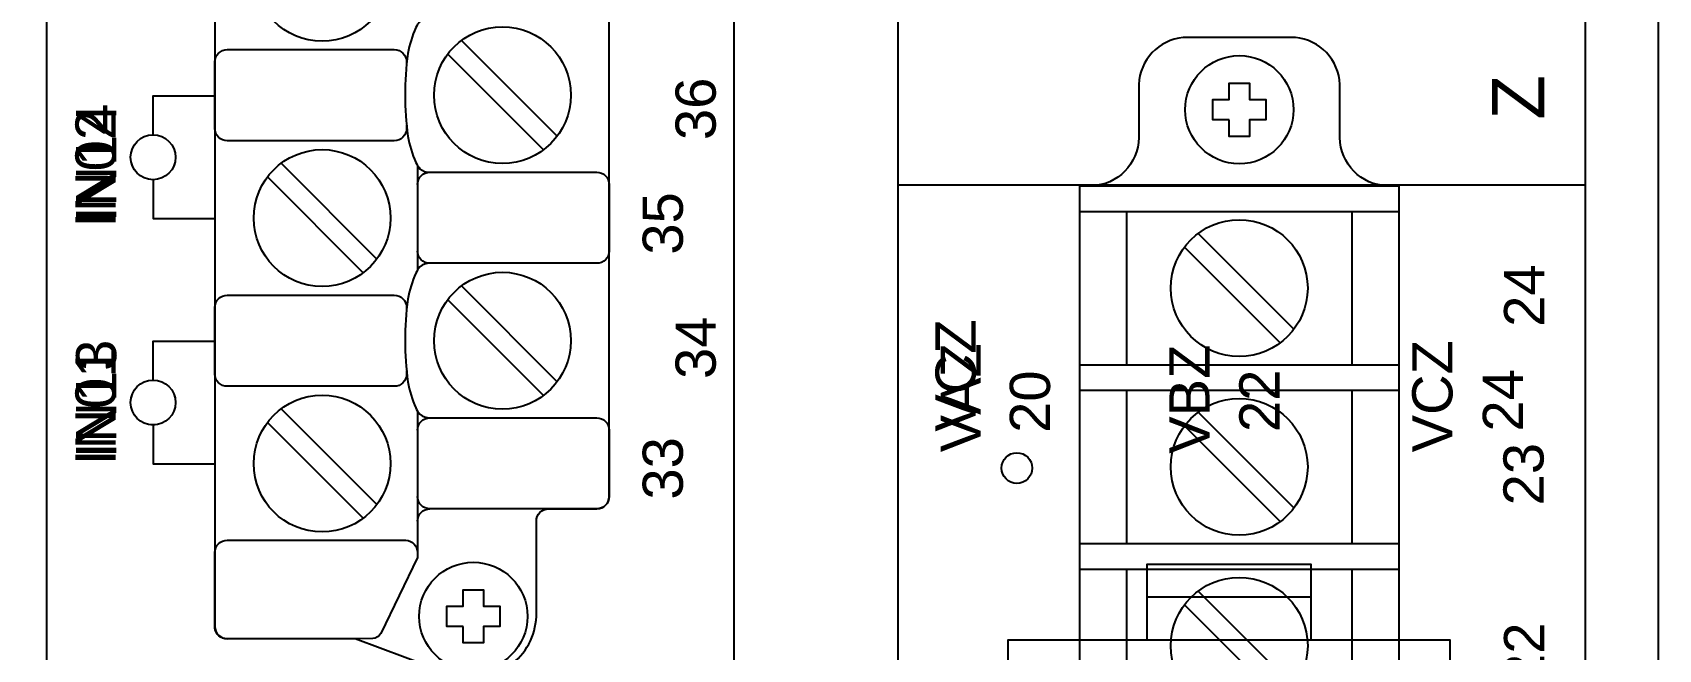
# Model space of a CAD drawing. Extents: x 1 to 47.7, y 0.3 to 34.2.
# Drawn here: x 35.879 to 39.855, y 14.744 to 16.253 of the extents above; entities that cross this region are included whole.
import ezdxf

# ---------------------------------------------------------------- set-up
doc = ezdxf.new("R2010")
doc.units = 0
doc.header["$MEASUREMENT"] = 0
for name, color, linetype in [('1_1__1__SCREW_TERMINAL', 7, 'CONTINUOUS'), ('1_2__2__CONNECTORIZED', 7, 'CONTINUOUS'), ('5_1__0__EMPTY', 7, 'CONTINUOUS'), ('5_2__2___8__OPTOISO_IND_LS', 7, 'CONTINUOUS'), ('5_3__7___8__OPTOISO_IND_LS', 7, 'CONTINUOUS'), ('5_4__4___24__OPTOISO_LS_IN', 7, 'CONTINUOUS'), ('5_5__D___24__OPTOISO_LS_IN', 7, 'CONTINUOUS'), ('5_6__8___8__OPTOISO_IND_LS', 7, 'CONTINUOUS'), ('6_0______DWG_', 7, 'CONTINUOUS')]:
    doc.layers.add(name, color=color, linetype=linetype)
doc.styles.add('ARIAL', font='arial.ttf')

msp = doc.modelspace()

# ---------------------------------------------------------------- linework, layer by layer
at = {"layer": '1_1__1__SCREW_TERMINAL'}
msp.add_lwpolyline([(39.1916, 15.8783, -0.403969), (39.0757, 15.9963), (39.0757, 16.1264, 0.374201), (38.9669, 16.241), (38.6925, 16.241, 0.374201), (38.5838, 16.1264), (38.5837, 15.9963, -0.403969), (38.4678, 15.8783)], format="xyb", dxfattribs=at)
for points in [[(38.8049, 16.0395), (38.7646, 16.0395), (38.7646, 16.0894), (38.8049, 16.0894), (38.8049, 16.1296), (38.8549, 16.1296), (38.8549, 16.0894), (38.8948, 16.0894), (38.8948, 16.0395), (38.8549, 16.0395), (38.8549, 15.9993), (38.8049, 15.9993)], [(38.4397, 13.1906), (38.4397, 15.8781), (39.2197, 15.8781), (39.2197, 13.1906)]]:
    msp.add_lwpolyline(points, close=True, dxfattribs=at)
for points in [[(37.9956, 15.8804), (38.4874, 15.8804)], [(39.172, 15.8804), (39.6755, 15.8804)], [(38.4397, 15.8156), (39.2197, 15.8156)], [(38.5548, 15.4406), (38.5548, 15.8156)], [(39.1047, 15.8156), (39.1047, 15.4406)], [(38.7292, 15.7619), (38.9634, 15.5278)], [(38.6958, 15.7285), (38.9299, 15.4943)], [(38.4397, 15.4406), (39.2197, 15.4406)], [(38.4397, 15.3782), (39.2197, 15.3782)], [(38.5548, 15.0032), (38.5548, 15.3782)], [(39.1047, 15.3782), (39.1047, 15.0032)], [(38.7292, 15.3244), (38.9634, 15.0902)], [(38.6958, 15.291), (38.9299, 15.0568)], [(38.4397, 15.0032), (39.2197, 15.0032)], [(38.4397, 14.9407), (39.2197, 14.9407)], [(38.5548, 14.5657), (38.5548, 14.9407)], [(39.1047, 14.9407), (39.1047, 14.5657)], [(38.7292, 14.8869), (38.9634, 14.6527)], [(38.6958, 14.8535), (38.9299, 14.6193)]]:
    msp.add_lwpolyline(points, dxfattribs=at)
for centre, radius in [((38.8297, 16.0645), 0.1324), ((38.8296, 15.6281), 0.1673), ((38.8296, 15.1906), 0.1673), ((38.2858, 15.1878), 0.0375), ((38.8296, 14.7531), 0.1673)]:
    msp.add_circle(centre, radius, dxfattribs=at)
at = {"layer": '1_2__2__CONNECTORIZED'}
for points in [[(37.9956, 15.8804), (39.6755, 15.8804)], [(38.6047, 14.7679), (38.6047, 14.9529), (39.0047, 14.9529), (39.0047, 14.7679)], [(38.6047, 14.873), (39.0047, 14.873)]]:
    msp.add_lwpolyline(points, dxfattribs=at)
msp.add_lwpolyline([(38.2647, 14.2181), (38.2647, 14.7679), (39.3447, 14.7679), (39.3447, 14.2181)], close=True, dxfattribs=at)
at = {"layer": '5_1__0__EMPTY'}
msp.add_lwpolyline([(36.3247, 19.7815), (36.3247, 14.8004, 0.414215), (36.3547, 14.7704), (36.6675, 14.7705), (36.9123, 14.6796, 0.47859), (37.1108, 14.8246), (37.1108, 15.058, -0.414214), (37.1408, 15.088), (37.2588, 15.088, 0.414213), (37.2888, 15.118), (37.2889, 20.0998, 0.414214), (37.2589, 20.1298), (36.9459, 20.1298), (36.7011, 20.2207, 0.480048), (36.5029, 20.0757), (36.5029, 19.8415, -0.414214), (36.4729, 19.8115), (36.3547, 19.8115, 0.414212), (36.3247, 19.7815), (36.3247, 19.7815)], format="xyb", dxfattribs=at)
msp.add_lwpolyline([(36.9319, 14.8), (36.8916, 14.8), (36.8916, 14.85), (36.9319, 14.85), (36.9319, 14.8901), (36.9819, 14.8901), (36.9819, 14.85), (37.0218, 14.85), (37.0218, 14.8), (36.9819, 14.8), (36.9819, 14.7599), (36.9319, 14.7599)], close=True, dxfattribs=at)
msp.add_circle((36.9567, 14.825), 0.1324, dxfattribs=at)
at = {"layer": '5_2__2___8__OPTOISO_IND_LS'}
for points in [[(37.2588, 15.088, 0.414213), (37.2888, 15.118), (37.2889, 20.0998, 0.414214), (37.2589, 20.1298), (36.9459, 20.1298), (36.7011, 20.2207, 0.480048), (36.5029, 20.0757), (36.5029, 19.8415, -0.414214), (36.4729, 19.8115), (36.3547, 19.8115, 0.414212), (36.3247, 19.7815), (36.3247, 19.7815), (36.3247, 14.8004, 0.414215), (36.3547, 14.7704), (36.6675, 14.7705), (36.9123, 14.6796, 0.47859), (37.1108, 14.8246), (37.1108, 15.058, -0.414214), (37.1408, 15.088)], [(36.8501, 16.2895, 0.191033), (36.8262, 16.281, 0.081668), (36.816, 16.2654, 0.0591), (36.7967, 16.2017, 0.034646), (36.7896, 16.1001, 0.03436), (36.7967, 15.9994, 0.0591), (36.816, 15.9357, 0.081668), (36.8262, 15.9201, 0.191033), (36.8501, 15.9116)], [(36.7934, 16.0265), (36.7934, 16.0186, -0.414214), (36.7634, 15.9886), (36.3547, 15.9886, -0.414214), (36.3247, 16.0186), (36.3247, 16.1814, -0.414214), (36.3547, 16.2114), (36.7634, 16.2114, -0.414214), (36.7934, 16.1814), (36.7934, 16.1746)], [(36.8201, 15.8816, -0.414214), (36.8501, 15.9116), (37.2588, 15.9116, -0.414214), (37.2888, 15.8816), (37.2888, 15.7187, -0.414214), (37.2588, 15.6887), (36.8501, 15.6887, -0.414214), (36.8201, 15.7187)], [(36.8501, 15.6887, 0.191033), (36.8262, 15.6802, 0.081668), (36.816, 15.6646, 0.0591), (36.7967, 15.6009, 0.034646), (36.7896, 15.4994, 0.03436), (36.7967, 15.3987, 0.0591), (36.816, 15.335, 0.081668), (36.8262, 15.3193, 0.191033), (36.8501, 15.3108)], [(36.7934, 15.4257), (36.7934, 15.4178, -0.414214), (36.7634, 15.3878), (36.3547, 15.3878, -0.414214), (36.3247, 15.4178), (36.3247, 15.5807, -0.414214), (36.3547, 15.6107), (36.7634, 15.6107, -0.414214), (36.7934, 15.5807), (36.7934, 15.5739)], [(36.8201, 15.3273), (36.8201, 14.9692), (36.7303, 14.7833, -0.241986), (36.7105, 14.7705), (36.3547, 14.7704, -0.422157), (36.3248, 14.7971), (36.3247, 14.9814, -0.414214), (36.3547, 15.0114), (36.7918, 15.0114, -0.390527), (36.8201, 14.9814)], [(36.8201, 15.2808, -0.414214), (36.8501, 15.3108), (37.2588, 15.3108, -0.414214), (37.2888, 15.2808), (37.2888, 15.118, -0.414214), (37.2588, 15.088), (36.8501, 15.088, -0.414214), (36.8201, 15.118)], [(36.8201, 15.058, -0.414214), (36.8501, 15.088)]]:
    msp.add_lwpolyline(points, format="xyb", dxfattribs=at)
for points in [[(36.9275, 16.2339), (37.1616, 15.9998)], [(36.894, 16.2005), (37.1282, 15.9663)], [(36.1735, 16.0032), (36.1735, 16.0982), (36.3247, 16.0982)], [(36.4865, 15.9333), (36.7206, 15.6991)], [(36.8201, 15.9281), (36.8201, 15.6722)], [(36.1735, 15.8932), (36.1735, 15.7982), (36.3247, 15.7982)], [(36.4531, 15.8999), (36.6872, 15.6657)], [(36.9275, 15.6332), (37.1616, 15.399)], [(36.894, 15.5997), (37.1282, 15.3656)], [(36.1735, 15.4032), (36.1735, 15.4982), (36.3247, 15.4982)], [(36.4865, 15.3325), (36.7206, 15.0984)], [(36.1735, 15.2932), (36.1735, 15.1982), (36.3247, 15.1982)], [(36.4531, 15.2991), (36.6872, 15.0649)]]:
    msp.add_lwpolyline(points, dxfattribs=at)
msp.add_lwpolyline([(36.9319, 14.8), (36.8916, 14.8), (36.8916, 14.85), (36.9319, 14.85), (36.9319, 14.8901), (36.9819, 14.8901), (36.9819, 14.85), (37.0218, 14.85), (37.0218, 14.8), (36.9819, 14.8), (36.9819, 14.7599), (36.9319, 14.7599)], close=True, dxfattribs=at)
for centre, radius in [((36.5868, 16.3995), 0.1673), ((37.0278, 16.1001), 0.1673), ((36.1735, 15.9482), 0.055), ((36.5868, 15.7995), 0.1673), ((37.0278, 15.4994), 0.1673), ((36.1735, 15.3482), 0.055), ((36.5868, 15.1987), 0.1673), ((36.9567, 14.825), 0.1324)]:
    msp.add_circle(centre, radius, dxfattribs=at)
at = {"layer": '5_3__7___8__OPTOISO_IND_LS'}
for points in [[(37.2588, 15.088, 0.414213), (37.2888, 15.118), (37.2889, 20.0998, 0.414214), (37.2589, 20.1298), (36.9459, 20.1298), (36.7011, 20.2207, 0.480048), (36.5029, 20.0757), (36.5029, 19.8415, -0.414214), (36.4729, 19.8115), (36.3547, 19.8115, 0.414212), (36.3247, 19.7815), (36.3247, 19.7815), (36.3247, 14.8004, 0.414215), (36.3547, 14.7704), (36.6675, 14.7705), (36.9123, 14.6796, 0.47859), (37.1108, 14.8246), (37.1108, 15.058, -0.414214), (37.1408, 15.088)], [(36.8501, 16.2895, 0.191033), (36.8262, 16.281, 0.081668), (36.816, 16.2654, 0.0591), (36.7967, 16.2017, 0.034646), (36.7896, 16.1001, 0.03436), (36.7967, 15.9994, 0.0591), (36.816, 15.9357, 0.081668), (36.8262, 15.9201, 0.191033), (36.8501, 15.9116)], [(36.7934, 16.0265), (36.7934, 16.0186, -0.414214), (36.7634, 15.9886), (36.3547, 15.9886, -0.414214), (36.3247, 16.0186), (36.3247, 16.1814, -0.414214), (36.3547, 16.2114), (36.7634, 16.2114, -0.414214), (36.7934, 16.1814), (36.7934, 16.1746)], [(36.8201, 15.8816, -0.414214), (36.8501, 15.9116), (37.2588, 15.9116, -0.414214), (37.2888, 15.8816), (37.2888, 15.7187, -0.414214), (37.2588, 15.6887), (36.8501, 15.6887, -0.414214), (36.8201, 15.7187)], [(36.8501, 15.6887, 0.191033), (36.8262, 15.6802, 0.081668), (36.816, 15.6646, 0.0591), (36.7967, 15.6009, 0.034646), (36.7896, 15.4994, 0.03436), (36.7967, 15.3987, 0.0591), (36.816, 15.335, 0.081668), (36.8262, 15.3193, 0.191033), (36.8501, 15.3108)], [(36.7934, 15.4257), (36.7934, 15.4178, -0.414214), (36.7634, 15.3878), (36.3547, 15.3878, -0.414214), (36.3247, 15.4178), (36.3247, 15.5807, -0.414214), (36.3547, 15.6107), (36.7634, 15.6107, -0.414214), (36.7934, 15.5807), (36.7934, 15.5739)], [(36.8201, 15.3273), (36.8201, 14.9692), (36.7303, 14.7833, -0.241986), (36.7105, 14.7705), (36.3547, 14.7704, -0.422157), (36.3248, 14.7971), (36.3247, 14.9814, -0.414214), (36.3547, 15.0114), (36.7918, 15.0114, -0.390527), (36.8201, 14.9814)], [(36.8201, 15.2808, -0.414214), (36.8501, 15.3108), (37.2588, 15.3108, -0.414214), (37.2888, 15.2808), (37.2888, 15.118, -0.414214), (37.2588, 15.088), (36.8501, 15.088, -0.414214), (36.8201, 15.118)], [(36.8201, 15.058, -0.414214), (36.8501, 15.088)]]:
    msp.add_lwpolyline(points, format="xyb", dxfattribs=at)
for points in [[(36.9275, 16.2339), (37.1616, 15.9998)], [(36.894, 16.2005), (37.1282, 15.9663)], [(36.1735, 16.0032), (36.1735, 16.0982), (36.3247, 16.0982)], [(36.4865, 15.9333), (36.7206, 15.6991)], [(36.8201, 15.9281), (36.8201, 15.6722)], [(36.1735, 15.8932), (36.1735, 15.7982), (36.3247, 15.7982)], [(36.4531, 15.8999), (36.6872, 15.6657)], [(36.9275, 15.6332), (37.1616, 15.399)], [(36.894, 15.5997), (37.1282, 15.3656)], [(36.1735, 15.4032), (36.1735, 15.4982), (36.3247, 15.4982)], [(36.4865, 15.3325), (36.7206, 15.0984)], [(36.1735, 15.2932), (36.1735, 15.1982), (36.3247, 15.1982)], [(36.4531, 15.2991), (36.6872, 15.0649)]]:
    msp.add_lwpolyline(points, dxfattribs=at)
msp.add_lwpolyline([(36.9319, 14.8), (36.8916, 14.8), (36.8916, 14.85), (36.9319, 14.85), (36.9319, 14.8901), (36.9819, 14.8901), (36.9819, 14.85), (37.0218, 14.85), (37.0218, 14.8), (36.9819, 14.8), (36.9819, 14.7599), (36.9319, 14.7599)], close=True, dxfattribs=at)
for centre, radius in [((36.5868, 16.3995), 0.1673), ((37.0278, 16.1001), 0.1673), ((36.1735, 15.9482), 0.055), ((36.5868, 15.7995), 0.1673), ((37.0278, 15.4994), 0.1673), ((36.1735, 15.3482), 0.055), ((36.5868, 15.1987), 0.1673), ((36.9567, 14.825), 0.1324)]:
    msp.add_circle(centre, radius, dxfattribs=at)
at = {"layer": '5_4__4___24__OPTOISO_LS_IN'}
for points in [[(37.2588, 15.088, 0.414213), (37.2888, 15.118), (37.2889, 20.0998, 0.414214), (37.2589, 20.1298), (36.9459, 20.1298), (36.7011, 20.2207, 0.480048), (36.5029, 20.0757), (36.5029, 19.8415, -0.414214), (36.4729, 19.8115), (36.3547, 19.8115, 0.414212), (36.3247, 19.7815), (36.3247, 19.7815), (36.3247, 14.8004, 0.414215), (36.3547, 14.7704), (36.6675, 14.7705), (36.9123, 14.6796, 0.47859), (37.1108, 14.8246), (37.1108, 15.058, -0.414214), (37.1408, 15.088)], [(36.8501, 16.2895, 0.191033), (36.8262, 16.281, 0.081668), (36.816, 16.2654, 0.0591), (36.7967, 16.2017, 0.034646), (36.7896, 16.1001, 0.03436), (36.7967, 15.9994, 0.0591), (36.816, 15.9357, 0.081668), (36.8262, 15.9201, 0.191033), (36.8501, 15.9116)], [(36.7934, 16.0265), (36.7934, 16.0186, -0.414214), (36.7634, 15.9886), (36.3547, 15.9886, -0.414214), (36.3247, 16.0186), (36.3247, 16.1814, -0.414214), (36.3547, 16.2114), (36.7634, 16.2114, -0.414214), (36.7934, 16.1814), (36.7934, 16.1746)], [(36.8201, 15.8816, -0.414214), (36.8501, 15.9116), (37.2588, 15.9116, -0.414214), (37.2888, 15.8816), (37.2888, 15.7187, -0.414214), (37.2588, 15.6887), (36.8501, 15.6887, -0.414214), (36.8201, 15.7187)], [(36.8501, 15.6887, 0.191033), (36.8262, 15.6802, 0.081668), (36.816, 15.6646, 0.0591), (36.7967, 15.6009, 0.034646), (36.7896, 15.4994, 0.03436), (36.7967, 15.3987, 0.0591), (36.816, 15.335, 0.081668), (36.8262, 15.3193, 0.191033), (36.8501, 15.3108)], [(36.7934, 15.4257), (36.7934, 15.4178, -0.414214), (36.7634, 15.3878), (36.3547, 15.3878, -0.414214), (36.3247, 15.4178), (36.3247, 15.5807, -0.414214), (36.3547, 15.6107), (36.7634, 15.6107, -0.414214), (36.7934, 15.5807), (36.7934, 15.5739)], [(36.8201, 15.3273), (36.8201, 14.9692), (36.7303, 14.7833, -0.241986), (36.7105, 14.7705), (36.3547, 14.7704, -0.422157), (36.3248, 14.7971), (36.3247, 14.9814, -0.414214), (36.3547, 15.0114), (36.7918, 15.0114, -0.390527), (36.8201, 14.9814)], [(36.8201, 15.2808, -0.414214), (36.8501, 15.3108), (37.2588, 15.3108, -0.414214), (37.2888, 15.2808), (37.2888, 15.118, -0.414214), (37.2588, 15.088), (36.8501, 15.088, -0.414214), (36.8201, 15.118)], [(36.8201, 15.058, -0.414214), (36.8501, 15.088)]]:
    msp.add_lwpolyline(points, format="xyb", dxfattribs=at)
for points in [[(36.9275, 16.2339), (37.1616, 15.9998)], [(36.894, 16.2005), (37.1282, 15.9663)], [(36.1735, 16.0031), (36.1735, 16.0982), (36.3247, 16.0982)], [(36.4865, 15.9333), (36.7206, 15.6991)], [(36.8201, 15.9281), (36.8201, 15.6722)], [(36.1735, 15.8931), (36.1735, 15.7982), (36.3247, 15.7982)], [(36.4531, 15.8999), (36.6872, 15.6657)], [(36.9275, 15.6332), (37.1616, 15.399)], [(36.894, 15.5997), (37.1282, 15.3656)], [(36.1735, 15.4031), (36.1735, 15.4982), (36.3247, 15.4982)], [(36.4865, 15.3325), (36.7206, 15.0984)], [(36.1735, 15.2931), (36.1735, 15.1982), (36.3247, 15.1982)], [(36.4531, 15.2991), (36.6872, 15.0649)]]:
    msp.add_lwpolyline(points, dxfattribs=at)
msp.add_lwpolyline([(36.9319, 14.8), (36.8916, 14.8), (36.8916, 14.85), (36.9319, 14.85), (36.9319, 14.8901), (36.9819, 14.8901), (36.9819, 14.85), (37.0218, 14.85), (37.0218, 14.8), (36.9819, 14.8), (36.9819, 14.7599), (36.9319, 14.7599)], close=True, dxfattribs=at)
for centre, radius in [((36.5868, 16.3995), 0.1673), ((37.0278, 16.1001), 0.1673), ((36.1735, 15.9481), 0.055), ((36.5868, 15.7995), 0.1673), ((37.0278, 15.4994), 0.1673), ((36.1735, 15.3481), 0.055), ((36.5868, 15.1987), 0.1673), ((36.9567, 14.825), 0.1324)]:
    msp.add_circle(centre, radius, dxfattribs=at)
at = {"layer": '5_5__D___24__OPTOISO_LS_IN'}
for points in [[(37.2588, 15.088, 0.414213), (37.2888, 15.118), (37.2889, 20.0998, 0.414214), (37.2589, 20.1298), (36.9459, 20.1298), (36.7011, 20.2207, 0.480048), (36.5029, 20.0757), (36.5029, 19.8415, -0.414214), (36.4729, 19.8115), (36.3547, 19.8115, 0.414212), (36.3247, 19.7815), (36.3247, 19.7815), (36.3247, 14.8004, 0.414215), (36.3547, 14.7704), (36.6675, 14.7705), (36.9123, 14.6796, 0.47859), (37.1108, 14.8246), (37.1108, 15.058, -0.414214), (37.1408, 15.088)], [(36.8501, 16.2895, 0.191033), (36.8262, 16.281, 0.081668), (36.816, 16.2654, 0.0591), (36.7967, 16.2017, 0.034646), (36.7896, 16.1001, 0.03436), (36.7967, 15.9994, 0.0591), (36.816, 15.9357, 0.081668), (36.8262, 15.9201, 0.191033), (36.8501, 15.9116)], [(36.7934, 16.0265), (36.7934, 16.0186, -0.414214), (36.7634, 15.9886), (36.3547, 15.9886, -0.414214), (36.3247, 16.0186), (36.3247, 16.1814, -0.414214), (36.3547, 16.2114), (36.7634, 16.2114, -0.414214), (36.7934, 16.1814), (36.7934, 16.1746)], [(36.8201, 15.8816, -0.414214), (36.8501, 15.9116), (37.2588, 15.9116, -0.414214), (37.2888, 15.8816), (37.2888, 15.7187, -0.414214), (37.2588, 15.6887), (36.8501, 15.6887, -0.414214), (36.8201, 15.7187)], [(36.8501, 15.6887, 0.191033), (36.8262, 15.6802, 0.081668), (36.816, 15.6646, 0.0591), (36.7967, 15.6009, 0.034646), (36.7896, 15.4994, 0.03436), (36.7967, 15.3987, 0.0591), (36.816, 15.335, 0.081668), (36.8262, 15.3193, 0.191033), (36.8501, 15.3108)], [(36.7934, 15.4257), (36.7934, 15.4178, -0.414214), (36.7634, 15.3878), (36.3547, 15.3878, -0.414214), (36.3247, 15.4178), (36.3247, 15.5807, -0.414214), (36.3547, 15.6107), (36.7634, 15.6107, -0.414214), (36.7934, 15.5807), (36.7934, 15.5739)], [(36.8201, 15.3273), (36.8201, 14.9692), (36.7303, 14.7833, -0.241986), (36.7105, 14.7705), (36.3547, 14.7704, -0.422157), (36.3248, 14.7971), (36.3247, 14.9814, -0.414214), (36.3547, 15.0114), (36.7918, 15.0114, -0.390527), (36.8201, 14.9814)], [(36.8201, 15.2808, -0.414214), (36.8501, 15.3108), (37.2588, 15.3108, -0.414214), (37.2888, 15.2808), (37.2888, 15.118, -0.414214), (37.2588, 15.088), (36.8501, 15.088, -0.414214), (36.8201, 15.118)], [(36.8201, 15.058, -0.414214), (36.8501, 15.088)]]:
    msp.add_lwpolyline(points, format="xyb", dxfattribs=at)
for points in [[(36.9275, 16.2339), (37.1616, 15.9998)], [(36.894, 16.2005), (37.1282, 15.9663)], [(36.1735, 16.0031), (36.1735, 16.0982), (36.3247, 16.0982)], [(36.4865, 15.9333), (36.7206, 15.6991)], [(36.8201, 15.9281), (36.8201, 15.6722)], [(36.1735, 15.8931), (36.1735, 15.7982), (36.3247, 15.7982)], [(36.4531, 15.8999), (36.6872, 15.6657)], [(36.9275, 15.6332), (37.1616, 15.399)], [(36.894, 15.5997), (37.1282, 15.3656)], [(36.1735, 15.4031), (36.1735, 15.4982), (36.3247, 15.4982)], [(36.4865, 15.3325), (36.7206, 15.0984)], [(36.1735, 15.2931), (36.1735, 15.1982), (36.3247, 15.1982)], [(36.4531, 15.2991), (36.6872, 15.0649)]]:
    msp.add_lwpolyline(points, dxfattribs=at)
msp.add_lwpolyline([(36.9319, 14.8), (36.8916, 14.8), (36.8916, 14.85), (36.9319, 14.85), (36.9319, 14.8901), (36.9819, 14.8901), (36.9819, 14.85), (37.0218, 14.85), (37.0218, 14.8), (36.9819, 14.8), (36.9819, 14.7599), (36.9319, 14.7599)], close=True, dxfattribs=at)
for centre, radius in [((36.5868, 16.3995), 0.1673), ((37.0278, 16.1001), 0.1673), ((36.1735, 15.9481), 0.055), ((36.5868, 15.7995), 0.1673), ((37.0278, 15.4994), 0.1673), ((36.1735, 15.3481), 0.055), ((36.5868, 15.1987), 0.1673), ((36.9567, 14.825), 0.1324)]:
    msp.add_circle(centre, radius, dxfattribs=at)
at = {"layer": '5_6__8___8__OPTOISO_IND_LS'}
for points in [[(37.2588, 15.088, 0.414213), (37.2888, 15.118), (37.2889, 20.0998, 0.414214), (37.2589, 20.1298), (36.9459, 20.1298), (36.7011, 20.2207, 0.480048), (36.5029, 20.0757), (36.5029, 19.8415, -0.414214), (36.4729, 19.8115), (36.3547, 19.8115, 0.414212), (36.3247, 19.7815), (36.3247, 19.7815), (36.3247, 14.8004, 0.414215), (36.3547, 14.7704), (36.6675, 14.7705), (36.9123, 14.6796, 0.47859), (37.1108, 14.8246), (37.1108, 15.058, -0.414214), (37.1408, 15.088)], [(36.8501, 16.2895, 0.191033), (36.8262, 16.281, 0.081668), (36.816, 16.2654, 0.0591), (36.7967, 16.2017, 0.034646), (36.7896, 16.1001, 0.03436), (36.7967, 15.9994, 0.0591), (36.816, 15.9357, 0.081668), (36.8262, 15.9201, 0.191033), (36.8501, 15.9116)], [(36.7934, 16.0265), (36.7934, 16.0186, -0.414214), (36.7634, 15.9886), (36.3547, 15.9886, -0.414214), (36.3247, 16.0186), (36.3247, 16.1814, -0.414214), (36.3547, 16.2114), (36.7634, 16.2114, -0.414214), (36.7934, 16.1814), (36.7934, 16.1746)], [(36.8201, 15.8816, -0.414214), (36.8501, 15.9116), (37.2588, 15.9116, -0.414214), (37.2888, 15.8816), (37.2888, 15.7187, -0.414214), (37.2588, 15.6887), (36.8501, 15.6887, -0.414214), (36.8201, 15.7187)], [(36.8501, 15.6887, 0.191033), (36.8262, 15.6802, 0.081668), (36.816, 15.6646, 0.0591), (36.7967, 15.6009, 0.034646), (36.7896, 15.4994, 0.03436), (36.7967, 15.3987, 0.0591), (36.816, 15.335, 0.081668), (36.8262, 15.3193, 0.191033), (36.8501, 15.3108)], [(36.7934, 15.4257), (36.7934, 15.4178, -0.414214), (36.7634, 15.3878), (36.3547, 15.3878, -0.414214), (36.3247, 15.4178), (36.3247, 15.5807, -0.414214), (36.3547, 15.6107), (36.7634, 15.6107, -0.414214), (36.7934, 15.5807), (36.7934, 15.5739)], [(36.8201, 15.3273), (36.8201, 14.9692), (36.7303, 14.7833, -0.241986), (36.7105, 14.7705), (36.3547, 14.7704, -0.422157), (36.3248, 14.7971), (36.3247, 14.9814, -0.414214), (36.3547, 15.0114), (36.7918, 15.0114, -0.390527), (36.8201, 14.9814)], [(36.8201, 15.2808, -0.414214), (36.8501, 15.3108), (37.2588, 15.3108, -0.414214), (37.2888, 15.2808), (37.2888, 15.118, -0.414214), (37.2588, 15.088), (36.8501, 15.088, -0.414214), (36.8201, 15.118)], [(36.8201, 15.058, -0.414214), (36.8501, 15.088)]]:
    msp.add_lwpolyline(points, format="xyb", dxfattribs=at)
for points in [[(36.9275, 16.2339), (37.1616, 15.9998)], [(36.894, 16.2005), (37.1282, 15.9663)], [(36.1735, 16.0032), (36.1735, 16.0982), (36.3247, 16.0982)], [(36.4865, 15.9333), (36.7206, 15.6991)], [(36.8201, 15.9281), (36.8201, 15.6722)], [(36.1735, 15.8932), (36.1735, 15.7982), (36.3247, 15.7982)], [(36.4531, 15.8999), (36.6872, 15.6657)], [(36.9275, 15.6332), (37.1616, 15.399)], [(36.894, 15.5997), (37.1282, 15.3656)], [(36.1735, 15.4032), (36.1735, 15.4982), (36.3247, 15.4982)], [(36.4865, 15.3325), (36.7206, 15.0984)], [(36.1735, 15.2932), (36.1735, 15.1982), (36.3247, 15.1982)], [(36.4531, 15.2991), (36.6872, 15.0649)]]:
    msp.add_lwpolyline(points, dxfattribs=at)
msp.add_lwpolyline([(36.9319, 14.8), (36.8916, 14.8), (36.8916, 14.85), (36.9319, 14.85), (36.9319, 14.8901), (36.9819, 14.8901), (36.9819, 14.85), (37.0218, 14.85), (37.0218, 14.8), (36.9819, 14.8), (36.9819, 14.7599), (36.9319, 14.7599)], close=True, dxfattribs=at)
for centre, radius in [((36.5868, 16.3995), 0.1673), ((37.0278, 16.1001), 0.1673), ((36.1735, 15.9482), 0.055), ((36.5868, 15.7995), 0.1673), ((37.0278, 15.4994), 0.1673), ((36.1735, 15.3482), 0.055), ((36.5868, 15.1987), 0.1673), ((36.9567, 14.825), 0.1324)]:
    msp.add_circle(centre, radius, dxfattribs=at)
at = {"layer": '6_0______DWG_'}
for points in [[(39.7653, 20.575), (33.6353, 20.575, 0.414214), (33.5453, 20.485), (33.5453, 3.415, 0.414214), (33.6353, 3.325), (39.7653, 3.325, 0.381966), (39.8547, 3.405), (39.8547, 20.495, 0.381966)], [(35.9137, 3.6192), (35.9137, 20.2795, -0.468367), (35.9737, 20.3295), (37.5437, 20.3295, -0.414132), (37.5937, 20.2795), (37.5937, 3.6192, -0.414214), (37.5437, 3.5692), (35.9637, 3.5692, -0.414287)]]:
    msp.add_lwpolyline(points, format="xyb", close=True, dxfattribs=at)
msp.add_lwpolyline([(39.2225, 16.3305), (39.6256, 16.3305, -0.414214), (39.6756, 16.2805), (39.6756, 3.6192, -0.414214), (39.6256, 3.5692), (38.0456, 3.5692, -0.414214), (37.9956, 3.6192), (37.9956, 16.2805, -0.414214), (38.0456, 16.3305), (39.0175, 16.3305)], format="xyb", dxfattribs=at)

# ---------------------------------------------------------------- texts
at = {"layer": '1_1__1__SCREW_TERMINAL', "style": 'ARIAL'}
for s, height, p in [('Z', 0.1278, (39.5753, 16.0401)), ('24', 0.09833, (39.5753, 15.5333)), ('VCZ', 0.09833, (38.1851, 15.2769)), ('23', 0.09833, (39.5738, 15.0965)), ('22', 0.09833, (39.5753, 14.6572))]:
    msp.add_text(s, height=height, rotation=90, dxfattribs=at).set_placement(p)
at = {"layer": '1_2__2__CONNECTORIZED', "style": 'ARIAL'}
for s, p in [('VAZ', (38.1974, 15.2263)), ('VBZ', (38.757, 15.2227)), ('VCZ', (39.3509, 15.2261)), ('20', (38.3668, 15.2738)), ('22', (38.928, 15.2759)), ('24', (39.5235, 15.277))]:
    msp.add_text(s, height=0.09833, rotation=90, dxfattribs=at).set_placement(p)
at = {"layer": '5_2__2___8__OPTOISO_IND_LS', "style": 'ARIAL'}
for s, p in [('IN02', (36.0819, 15.7763)), ('IN01', (36.0819, 15.1952))]:
    msp.add_text(s, height=0.09833, rotation=90, dxfattribs=at).set_placement(p)
at = {"layer": '5_3__7___8__OPTOISO_IND_LS', "style": 'ARIAL'}
for s, p in [('IN02', (36.0819, 15.7763)), ('IN01', (36.0819, 15.1952))]:
    msp.add_text(s, height=0.09833, rotation=90, dxfattribs=at).set_placement(p)
at = {"layer": '5_4__4___24__OPTOISO_LS_IN', "style": 'ARIAL'}
for s, p in [('IN14', (36.0835, 15.7893)), ('IN13', (36.0835, 15.2118))]:
    msp.add_text(s, height=0.09833, rotation=90, dxfattribs=at).set_placement(p)
at = {"layer": '5_5__D___24__OPTOISO_LS_IN', "style": 'ARIAL'}
for s, p in [('IN14', (36.0835, 15.7893)), ('IN13', (36.0835, 15.2118))]:
    msp.add_text(s, height=0.09833, rotation=90, dxfattribs=at).set_placement(p)
at = {"layer": '5_6__8___8__OPTOISO_IND_LS', "style": 'ARIAL'}
for s, p in [('IN02', (36.0819, 15.7763)), ('IN01', (36.0819, 15.1952))]:
    msp.add_text(s, height=0.09833, rotation=90, dxfattribs=at).set_placement(p)
at = {"layer": '6_0______DWG_', "style": 'ARIAL'}
for s, p in [('36', (37.5494, 15.9902)), ('35', (37.469, 15.7098)), ('34', (37.5494, 15.4057)), ('33', (37.469, 15.1106))]:
    msp.add_text(s, height=0.09833, rotation=90, dxfattribs=at).set_placement(p)

doc.saveas('drawing.dxf')
